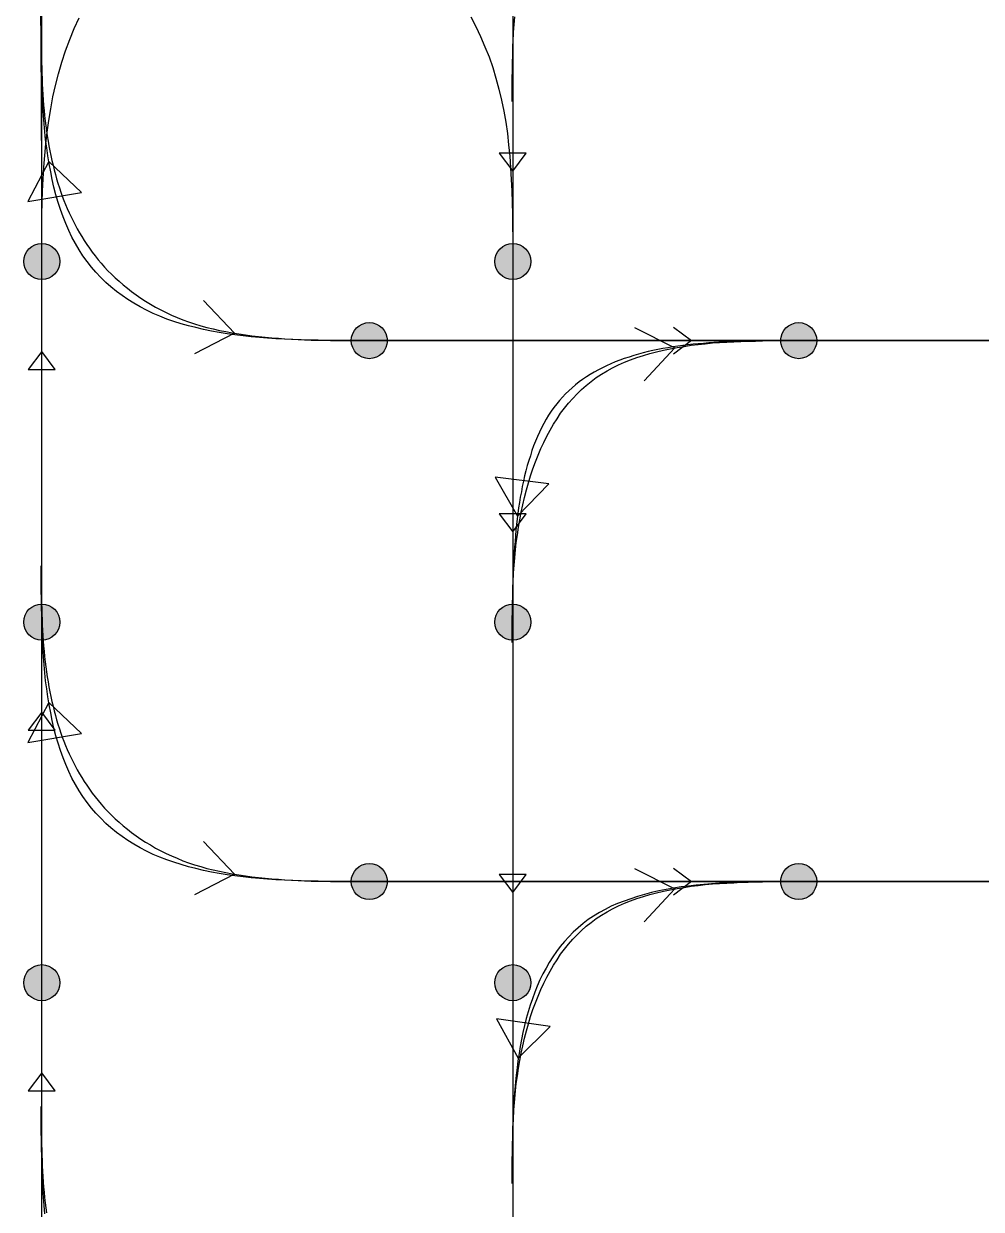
# Model space of a CAD drawing. Header units: millimetres. Extents: x -18594 to 273470, y -238787 to 48452.
# Drawn here: x 135875 to 141185, y -97652 to -91077 of the extents above; entities that cross this region are included whole.
import ezdxf

# ---------------------------------------------------------------- set-up
doc = ezdxf.new("R2010")
doc.units = ezdxf.units.MM
doc.layers.add('AM_BOR', color=4, linetype='Continuous', lineweight=25)
for name, color, linetype, true_color in [('Xref AGV layout$0$Ndc8_F_Fast', 5, 'Continuous', 0x0000ff), ('Xref AGV layout$0$Ndc8_F_Moderate', 5, 'Continuous', 0x0000ff), ('Xref AGV layout$0$Ndc8_F_TurnLeftModerate', 5, 'Continuous', 0x0000ff), ('Xref AGV layout$0$Ndc8_F_TurnRightModerate', 5, 'Continuous', 0x0000ff), ('Xref AGV layout$0$Ndc8_Point', 7, 'Continuous', 0x000080), ('Xref AGV layout$0$Ndc8_R_Moderate', 1, 'Continuous', 0xff0000), ('Xref AGV layout$0$Ndc8_R_TurnLeftModerate', 1, 'Continuous', 0xff0000), ('Xref AGV layout$0$Ndc8_R_TurnRightModerate', 1, 'Continuous', 0xff0000)]:
    doc.layers.add(name, color=color, linetype=linetype, true_color=true_color)

# ---------------------------------------------------------------- blocks, each defined once
blk = doc.blocks.new('Xref AGV layout')
at = {"layer": 'Xref AGV layout$0$Ndc8_Point'}
h = blk.add_hatch(color=256, dxfattribs=at)
edge = h.paths.add_edge_path(flags=0)
edge.add_arc((135975, -92395), 100, 0, 360)
h = blk.add_hatch(color=256, dxfattribs=at)
edge = h.paths.add_edge_path(flags=0)
edge.add_arc((138587, -92395), 100, 0, 360)
h = blk.add_hatch(color=256, dxfattribs=at)
edge = h.paths.add_edge_path(flags=0)
edge.add_arc((137791.6, -92834.3), 100, 0, 360)
h = blk.add_hatch(color=256, dxfattribs=at)
edge = h.paths.add_edge_path(flags=0)
edge.add_arc((140172.6, -92834.3), 100, 0, 360)
h = blk.add_hatch(color=256, dxfattribs=at)
edge = h.paths.add_edge_path(flags=0)
edge.add_arc((135975, -94395), 100, 0, 360)
h = blk.add_hatch(color=256, dxfattribs=at)
edge = h.paths.add_edge_path(flags=0)
edge.add_arc((138587, -94395), 100, 0, 360)
h = blk.add_hatch(color=256, dxfattribs=at)
edge = h.paths.add_edge_path(flags=0)
edge.add_arc((137791.6, -95834.3), 100, 0, 360)
h = blk.add_hatch(color=256, dxfattribs=at)
edge = h.paths.add_edge_path(flags=0)
edge.add_arc((140172.6, -95834.3), 100, 0, 360)
h = blk.add_hatch(color=256, dxfattribs=at)
edge = h.paths.add_edge_path(flags=0)
edge.add_arc((135975, -96395), 100, 0, 360)
h = blk.add_hatch(color=256, dxfattribs=at)
edge = h.paths.add_edge_path(flags=0)
edge.add_arc((138587, -96395), 100, 0, 360)
at = {"layer": 'Xref AGV layout$0$Ndc8_F_Fast'}
for points in [[(135975, -92395), (135975, -92274), (135975, -92153), (135975, -92032), (135975, -91909), (135975, -91787), (135974, -91663), (135974, -91538), (135973, -91411), (135972, -91283), (135971, -91154), (135970, -91022)], [(135975, -92395), (135975, -85083)], [(138587, -90395), (138587, -92395)], [(138587, -91895), (138662, -91795), (138512, -91795), (138587, -91895)], [(138587, -91895), (138662, -91795), (138512, -91795), (138587, -91895)], [(135975, -94395), (135975, -92395)], [(138587, -92395), (138587, -94395)], [(135975, -92895), (135900, -92995), (136050, -92995), (135975, -92895)], [(138587, -93895), (138662, -93795), (138512, -93795), (138587, -93895)], [(135975, -96395), (135975, -94395)], [(138587, -94395), (138587, -96395)], [(135975, -94895), (135900, -94995), (136050, -94995), (135975, -94895)], [(138587, -95895), (138662, -95795), (138512, -95795), (138587, -95895)], [(135975, -98395), (135975, -96395)], [(138587, -96395), (138587, -98395)], [(135975, -96895), (135900, -96995), (136050, -96995), (135975, -96895)]]:
    blk.add_lwpolyline(points, dxfattribs=at)
at = {"layer": 'Xref AGV layout$0$Ndc8_F_Moderate'}
for points in [[(140172.6, -92834.3), (137791.6, -92834.3)], [(141672.6, -92834.3), (140172.6, -92834.3)], [(140172.6, -95834.3), (137791.6, -95834.3)], [(141672.6, -95834.3), (140172.6, -95834.3)]]:
    blk.add_lwpolyline(points, dxfattribs=at)
at = {"layer": 'Xref AGV layout$0$Ndc8_F_TurnLeftModerate'}
for points in [[(138591.6, -91071.3), (138589.6, -91102.3), (138588.6, -91134.3), (138587.6, -91165.3), (138586.6, -91196.3), (138586.6, -91227.3), (138585.6, -91258.3), (138585.6, -91290.3), (138585.6, -91321.3), (138584.6, -91352.3), (138584.6, -91383.3), (138584.6, -91414.3), (138584.6, -91446.3), (138584.6, -91477.3), (138584.6, -91508.3)], [(140172.6, -92834.3), (140142.6, -92834.3), (140113.6, -92834.3), (140083.6, -92834.3), (140053.6, -92834.3), (140024.6, -92834.3), (139994.6, -92835.3), (139965.6, -92835.3), (139935.6, -92835.3), (139906.6, -92836.3), (139876.6, -92836.3), (139847.6, -92837.3), (139818.6, -92838.3), (139789.6, -92839.3), (139760.6, -92841.3), (139760.6, -92841.3), (139730.6, -92842.3), (139701.6, -92844.3), (139673.6, -92846.3), (139644.6, -92849.3), (139615.6, -92851.3), (139587.6, -92854.3), (139558.6, -92857.3), (139530.6, -92861.3), (139502.6, -92864.3), (139474.6, -92869.3), (139446.6, -92873.3), (139418.6, -92878.3), (139391.6, -92883.3), (139364.6, -92889.3), (139364.6, -92889.3), (139337.6, -92895.3), (139310.6, -92902.3), (139283.6, -92909.3), (139257.6, -92917.3), (139231.6, -92925.3), (139205.6, -92933.3), (139180.6, -92942.3), (139155.6, -92952.3), (139131.6, -92962.3), (139107.6, -92973.3), (139084.6, -92984.3), (139061.6, -92996.3), (139038.6, -93008.3), (139016.6, -93021.3), (139016.6, -93021.3), (138995.6, -93034.3), (138974.6, -93049.3), (138954.6, -93063.3), (138934.6, -93079.3), (138915.6, -93095.3), (138897.6, -93112.3), (138879.6, -93129.3), (138862.6, -93147.3), (138846.6, -93166.3), (138830.6, -93185.3), (138814.6, -93205.3), (138799.6, -93226.3), (138785.6, -93248.3), (138772.6, -93270.3), (138772.6, -93270.3), (138759.6, -93293.3), (138746.6, -93317.3), (138734.6, -93341.3), (138723.6, -93366.3), (138713.6, -93392.3), (138702.6, -93418.3), (138693.6, -93444.3), (138684.6, -93472.3), (138675.6, -93499.3), (138667.6, -93527.3), (138659.6, -93556.3), (138652.6, -93584.3), (138646.6, -93613.3), (138639.6, -93643.3), (138639.6, -93643.3), (138634.6, -93672.3), (138628.6, -93702.3), (138623.6, -93732.3), (138619.6, -93762.3), (138614.6, -93793.3), (138611.6, -93823.3), (138607.6, -93854.3), (138604.6, -93885.3), (138601.6, -93916.3), (138599.6, -93947.3), (138596.6, -93978.3), (138594.6, -94009.3), (138592.6, -94040.3), (138591.6, -94071.3), (138591.6, -94071.3), (138589.6, -94102.3), (138588.6, -94134.3), (138587.6, -94165.3), (138586.6, -94196.3), (138586.6, -94227.3), (138585.6, -94258.3), (138585.6, -94290.3), (138585.6, -94321.3), (138584.6, -94352.3), (138584.6, -94383.3), (138584.6, -94414.3), (138584.6, -94446.3), (138584.6, -94477.3), (138584.6, -94508.3)], [(138612.6, -93808.3), (138786.6, -93628.3), (138488.6, -93591.3), (138612.6, -93808.3)], [(140172.6, -95834.3), (140128.6, -95834.3), (140083.6, -95834.3), (140039.6, -95834.3), (139995.6, -95835.3), (139951.6, -95835.3), (139907.6, -95836.3), (139863.6, -95837.3), (139819.6, -95839.3), (139776.6, -95841.3), (139732.6, -95843.3), (139689.6, -95846.3), (139646.6, -95850.3), (139604.6, -95854.3), (139561.6, -95859.3), (139561.6, -95859.3), (139520.6, -95864.3), (139478.6, -95871.3), (139437.6, -95878.3), (139396.6, -95886.3), (139356.6, -95895.3), (139317.6, -95905.3), (139279.6, -95916.3), (139241.6, -95929.3), (139204.6, -95942.3), (139168.6, -95956.3), (139133.6, -95971.3), (139099.6, -95988.3), (139067.6, -96006.3), (139035.6, -96025.3), (139035.6, -96025.3), (139005.6, -96045.3), (138976.6, -96067.3), (138949.6, -96090.3), (138922.6, -96114.3), (138897.6, -96140.3), (138873.6, -96166.3), (138850.6, -96194.3), (138829.6, -96222.3), (138808.6, -96252.3), (138789.6, -96282.3), (138771.6, -96314.3), (138753.6, -96346.3), (138737.6, -96379.3), (138722.6, -96414.3), (138722.6, -96414.3), (138708.6, -96448.3), (138695.6, -96484.3), (138683.6, -96520.3), (138671.6, -96557.3), (138661.6, -96594.3), (138652.6, -96632.3), (138643.6, -96671.3), (138635.6, -96709.3), (138628.6, -96749.3), (138621.6, -96788.3), (138615.6, -96828.3), (138610.6, -96867.3), (138606.6, -96907.3), (138602.6, -96947.3), (138602.6, -96947.3), (138598.6, -96987.3), (138595.6, -97027.3), (138592.6, -97067.3), (138590.6, -97107.3), (138589.6, -97147.3), (138587.6, -97187.3), (138586.6, -97228.3), (138585.6, -97268.3), (138585.6, -97308.3), (138584.6, -97348.3), (138584.6, -97388.3), (138584.6, -97428.3), (138584.6, -97468.3), (138584.6, -97508.3)], [(138617.6, -96814.3), (138794.6, -96638.3), (138497.6, -96595.3), (138617.6, -96814.3)]]:
    blk.add_lwpolyline(points, dxfattribs=at)
at = {"layer": 'Xref AGV layout$0$Ndc8_F_TurnRightModerate'}
for points in [[(135975, -92395), (135975, -92330), (135975, -92264), (135976, -92199), (135976, -92134), (135978, -92068), (135980, -92003), (135983, -91938), (135987, -91873), (135992, -91808), (135998, -91743), (136005, -91678), (136014, -91613), (136025, -91548), (136037, -91483), (136037, -91483), (136052, -91419), (136068, -91354), (136086, -91290), (136107, -91227), (136130, -91165), (136155, -91104), (136183, -91044)], [(138354, -91038), (138382, -91092), (138409, -91147), (138433, -91204), (138456, -91261), (138476, -91320), (138494, -91379), (138510, -91439), (138525, -91500), (138525, -91500), (138537, -91561), (138548, -91623), (138557, -91686), (138564, -91749), (138570, -91812), (138575, -91876), (138579, -91940), (138582, -92004), (138584, -92069), (138586, -92134), (138586, -92199), (138587, -92264), (138587, -92330), (138587, -92395)], [(137791.6, -92834.3), (137744.6, -92834.3), (137696.6, -92834.3), (137649.6, -92834.3), (137601.6, -92834.3), (137554.6, -92833.3), (137507.6, -92832.3), (137460.6, -92831.3), (137413.6, -92830.3), (137366.6, -92828.3), (137320.6, -92826.3), (137273.6, -92824.3), (137227.6, -92821.3), (137182.6, -92817.3), (137136.6, -92813.3), (137136.6, -92813.3), (137091.6, -92808.3), (137046.6, -92802.3), (137002.6, -92796.3), (136958.6, -92789.3), (136915.6, -92781.3), (136872.6, -92772.3), (136829.6, -92762.3), (136788.6, -92752.3), (136747.6, -92740.3), (136707.6, -92727.3), (136668.6, -92714.3), (136629.6, -92699.3), (136592.6, -92683.3), (136555.6, -92665.3), (136555.6, -92665.3), (136520.6, -92647.3), (136485.6, -92627.3), (136452.6, -92606.3), (136420.6, -92584.3), (136389.6, -92561.3), (136358.6, -92536.3), (136330.6, -92511.3), (136302.6, -92483.3), (136275.6, -92455.3), (136250.6, -92426.3), (136226.6, -92395.3), (136203.6, -92363.3), (136181.6, -92330.3), (136161.6, -92296.3), (136161.6, -92296.3), (136142.6, -92260.3), (136124.6, -92223.3), (136108.6, -92185.3), (136093.6, -92147.3), (136078.6, -92107.3), (136065.6, -92067.3), (136053.6, -92025.3), (136042.6, -91983.3), (136033.6, -91941.3), (136024.6, -91898.3), (136016.6, -91854.3), (136008.6, -91810.3), (136002.6, -91765.3), (135996.6, -91721.3), (135996.6, -91721.3), (135991.6, -91676.3), (135987.6, -91631.3), (135984.6, -91586.3), (135981.6, -91540.3), (135978.6, -91495.3), (135977.6, -91449.3), (135975.6, -91404.3), (135974.6, -91358.3), (135973.6, -91312.3), (135973.6, -91266.3), (135972.6, -91220.3), (135972.6, -91174.3), (135972.6, -91128.3), (135972.6, -91082.3)], [(136013.6, -91841.3), (135898.6, -92063.3), (136194.6, -92013.3), (136013.6, -91841.3)], [(137791.6, -95834.3), (137744.6, -95834.3), (137696.6, -95834.3), (137649.6, -95834.3), (137601.6, -95834.3), (137554.6, -95833.3), (137507.6, -95832.3), (137460.6, -95831.3), (137413.6, -95830.3), (137366.6, -95828.3), (137320.6, -95826.3), (137273.6, -95824.3), (137227.6, -95821.3), (137182.6, -95817.3), (137136.6, -95813.3), (137136.6, -95813.3), (137091.6, -95808.3), (137046.6, -95802.3), (137002.6, -95796.3), (136958.6, -95789.3), (136915.6, -95781.3), (136872.6, -95772.3), (136829.6, -95762.3), (136788.6, -95752.3), (136747.6, -95740.3), (136707.6, -95727.3), (136668.6, -95714.3), (136629.6, -95699.3), (136592.6, -95683.3), (136555.6, -95665.3), (136555.6, -95665.3), (136520.6, -95647.3), (136485.6, -95627.3), (136452.6, -95606.3), (136420.6, -95584.3), (136389.6, -95561.3), (136358.6, -95536.3), (136330.6, -95511.3), (136302.6, -95483.3), (136275.6, -95455.3), (136250.6, -95426.3), (136226.6, -95395.3), (136203.6, -95363.3), (136181.6, -95330.3), (136161.6, -95296.3), (136161.6, -95296.3), (136142.6, -95260.3), (136124.6, -95223.3), (136108.6, -95185.3), (136093.6, -95147.3), (136078.6, -95107.3), (136065.6, -95067.3), (136053.6, -95025.3), (136042.6, -94983.3), (136033.6, -94941.3), (136024.6, -94898.3), (136016.6, -94854.3), (136008.6, -94810.3), (136002.6, -94765.3), (135996.6, -94721.3), (135996.6, -94721.3), (135991.6, -94676.3), (135987.6, -94631.3), (135984.6, -94586.3), (135981.6, -94540.3), (135978.6, -94495.3), (135977.6, -94449.3), (135975.6, -94404.3), (135974.6, -94358.3), (135973.6, -94312.3), (135973.6, -94266.3), (135972.6, -94220.3), (135972.6, -94174.3), (135972.6, -94128.3), (135972.6, -94082.3)], [(136013.6, -94841.3), (135898.6, -95063.3), (136194.6, -95013.3), (136013.6, -94841.3)], [(135991.6, -97676.3), (135987.6, -97631.3), (135984.6, -97586.3), (135981.6, -97540.3), (135978.6, -97495.3), (135977.6, -97449.3), (135975.6, -97404.3), (135974.6, -97358.3), (135973.6, -97312.3), (135973.6, -97266.3), (135972.6, -97220.3), (135972.6, -97174.3), (135972.6, -97128.3), (135972.6, -97082.3)]]:
    blk.add_lwpolyline(points, dxfattribs=at)
at = {"layer": 'Xref AGV layout$0$Ndc8_Point'}
for centre in [(135975, -92395), (138587, -92395), (137791.6, -92834.3), (140172.6, -92834.3), (135975, -94395), (138587, -94395), (137791.6, -95834.3), (140172.6, -95834.3), (135975, -96395), (138587, -96395)]:
    blk.add_circle(centre, 100, dxfattribs=at)
at = {"layer": 'Xref AGV layout$0$Ndc8_R_Moderate'}
for points in [[(139477.6, -92759.3), (139577.6, -92834.3), (139477.6, -92909.3)], [(137791.6, -92834.3), (140172.6, -92834.3)], [(140172.6, -92834.3), (141672.6, -92834.3)], [(139477.6, -95759.3), (139577.6, -95834.3), (139477.6, -95909.3)], [(137791.6, -95834.3), (140172.6, -95834.3)], [(140172.6, -95834.3), (141672.6, -95834.3)]]:
    blk.add_lwpolyline(points, dxfattribs=at)
at = {"layer": 'Xref AGV layout$0$Ndc8_R_TurnLeftModerate'}
for points in [[(135972.6, -91082.3), (135972.6, -91112.3), (135972.6, -91142.3), (135972.6, -91172.3), (135972.6, -91202.3), (135972.6, -91232.3), (135973.6, -91262.3), (135973.6, -91292.3), (135974.6, -91322.3), (135975.6, -91352.3), (135976.6, -91381.3), (135977.6, -91411.3), (135978.6, -91440.3), (135980.6, -91470.3), (135982.6, -91499.3), (135982.6, -91499.3), (135985.6, -91528.3), (135987.6, -91557.3), (135990.6, -91586.3), (135993.6, -91615.3), (135997.6, -91643.3), (136001.6, -91671.3), (136005.6, -91699.3), (136010.6, -91727.3), (136014.6, -91754.3), (136020.6, -91782.3), (136025.6, -91808.3), (136031.6, -91835.3), (136037.6, -91861.3), (136043.6, -91887.3), (136043.6, -91887.3), (136050.6, -91912.3), (136057.6, -91937.3), (136064.6, -91961.3), (136072.6, -91986.3), (136080.6, -92010.3), (136088.6, -92033.3), (136097.6, -92056.3), (136107.6, -92079.3), (136116.6, -92102.3), (136126.6, -92125.3), (136137.6, -92147.3), (136148.6, -92170.3), (136159.6, -92192.3), (136171.6, -92214.3), (136171.6, -92214.3), (136184.6, -92236.3), (136197.6, -92257.3), (136210.6, -92279.3), (136224.6, -92300.3), (136239.6, -92322.3), (136254.6, -92343.3), (136270.6, -92364.3), (136287.6, -92385.3), (136304.6, -92405.3), (136322.6, -92426.3), (136341.6, -92446.3), (136361.6, -92466.3), (136382.6, -92486.3), (136403.6, -92505.3), (136403.6, -92505.3), (136426.6, -92524.3), (136449.6, -92543.3), (136473.6, -92562.3), (136498.6, -92580.3), (136523.6, -92598.3), (136550.6, -92615.3), (136577.6, -92631.3), (136605.6, -92648.3), (136634.6, -92663.3), (136664.6, -92678.3), (136694.6, -92692.3), (136725.6, -92705.3), (136757.6, -92718.3), (136789.6, -92730.3), (136789.6, -92730.3), (136822.6, -92741.3), (136856.6, -92751.3), (136890.6, -92761.3), (136925.6, -92769.3), (136960.6, -92777.3), (136995.6, -92784.3), (137031.6, -92791.3), (137067.6, -92797.3), (137104.6, -92802.3), (137140.6, -92807.3), (137177.6, -92811.3), (137213.6, -92815.3), (137250.6, -92818.3), (137287.6, -92821.3), (137287.6, -92821.3), (137323.6, -92824.3), (137359.6, -92826.3), (137396.6, -92828.3), (137432.6, -92829.3), (137468.6, -92831.3), (137504.6, -92832.3), (137540.6, -92832.3), (137576.6, -92833.3), (137612.6, -92833.3), (137648.6, -92834.3), (137684.6, -92834.3), (137719.6, -92834.3), (137755.6, -92834.3), (137791.6, -92834.3)], [(136872.6, -92612.3), (137044.6, -92793.3), (136822.6, -92908.3)], [(135972.6, -94082.3), (135972.6, -94112.3), (135972.6, -94142.3), (135972.6, -94172.3), (135972.6, -94202.3), (135972.6, -94232.3), (135973.6, -94262.3), (135973.6, -94292.3), (135974.6, -94322.3), (135975.6, -94352.3), (135976.6, -94381.3), (135977.6, -94411.3), (135978.6, -94440.3), (135980.6, -94470.3), (135982.6, -94499.3), (135982.6, -94499.3), (135985.6, -94528.3), (135987.6, -94557.3), (135990.6, -94586.3), (135993.6, -94615.3), (135997.6, -94643.3), (136001.6, -94671.3), (136005.6, -94699.3), (136010.6, -94727.3), (136014.6, -94754.3), (136020.6, -94782.3), (136025.6, -94808.3), (136031.6, -94835.3), (136037.6, -94861.3), (136043.6, -94887.3), (136043.6, -94887.3), (136050.6, -94912.3), (136057.6, -94937.3), (136064.6, -94961.3), (136072.6, -94986.3), (136080.6, -95010.3), (136088.6, -95033.3), (136097.6, -95056.3), (136107.6, -95079.3), (136116.6, -95102.3), (136126.6, -95125.3), (136137.6, -95147.3), (136148.6, -95170.3), (136159.6, -95192.3), (136171.6, -95214.3), (136171.6, -95214.3), (136184.6, -95236.3), (136197.6, -95257.3), (136210.6, -95279.3), (136224.6, -95300.3), (136239.6, -95322.3), (136254.6, -95343.3), (136270.6, -95364.3), (136287.6, -95385.3), (136304.6, -95405.3), (136322.6, -95426.3), (136341.6, -95446.3), (136361.6, -95466.3), (136382.6, -95486.3), (136403.6, -95505.3), (136403.6, -95505.3), (136426.6, -95524.3), (136449.6, -95543.3), (136473.6, -95562.3), (136498.6, -95580.3), (136523.6, -95598.3), (136550.6, -95615.3), (136577.6, -95631.3), (136605.6, -95648.3), (136634.6, -95663.3), (136664.6, -95678.3), (136694.6, -95692.3), (136725.6, -95705.3), (136757.6, -95718.3), (136789.6, -95730.3), (136789.6, -95730.3), (136822.6, -95741.3), (136856.6, -95751.3), (136890.6, -95761.3), (136925.6, -95769.3), (136960.6, -95777.3), (136995.6, -95784.3), (137031.6, -95791.3), (137067.6, -95797.3), (137104.6, -95802.3), (137140.6, -95807.3), (137177.6, -95811.3), (137213.6, -95815.3), (137250.6, -95818.3), (137287.6, -95821.3), (137287.6, -95821.3), (137323.6, -95824.3), (137359.6, -95826.3), (137396.6, -95828.3), (137432.6, -95829.3), (137468.6, -95831.3), (137504.6, -95832.3), (137540.6, -95832.3), (137576.6, -95833.3), (137612.6, -95833.3), (137648.6, -95834.3), (137684.6, -95834.3), (137719.6, -95834.3), (137755.6, -95834.3), (137791.6, -95834.3)], [(136872.6, -95612.3), (137044.6, -95793.3), (136822.6, -95908.3)], [(135972.6, -97082.3), (135972.6, -97112.3), (135972.6, -97142.3), (135972.6, -97172.3), (135972.6, -97202.3), (135972.6, -97232.3), (135973.6, -97262.3), (135973.6, -97292.3), (135974.6, -97322.3), (135975.6, -97352.3), (135976.6, -97381.3), (135977.6, -97411.3), (135978.6, -97440.3), (135980.6, -97470.3), (135982.6, -97499.3), (135982.6, -97499.3), (135985.6, -97528.3), (135987.6, -97557.3), (135990.6, -97586.3), (135993.6, -97615.3), (135997.6, -97643.3), (136001.6, -97671.3)]]:
    blk.add_lwpolyline(points, dxfattribs=at)
at = {"layer": 'Xref AGV layout$0$Ndc8_R_TurnRightModerate'}
for points in [[(138584.6, -91508.3), (138584.6, -91465.3), (138584.6, -91422.3), (138584.6, -91379.3), (138585.6, -91336.3), (138585.6, -91294.3), (138586.6, -91251.3), (138587.6, -91208.3), (138589.6, -91165.3), (138591.6, -91123.3), (138594.6, -91080.3), (138597.6, -91038.3)], [(139261.6, -92762.3), (139485.6, -92874.3), (139315.6, -93057.3)], [(138584.6, -94508.3), (138584.6, -94465.3), (138584.6, -94422.3), (138584.6, -94379.3), (138585.6, -94336.3), (138585.6, -94294.3), (138586.6, -94251.3), (138587.6, -94208.3), (138589.6, -94165.3), (138591.6, -94123.3), (138594.6, -94080.3), (138597.6, -94038.3), (138601.6, -93995.3), (138606.6, -93953.3), (138612.6, -93911.3), (138612.6, -93911.3), (138618.6, -93869.3), (138625.6, -93827.3), (138633.6, -93785.3), (138642.6, -93744.3), (138651.6, -93703.3), (138662.6, -93662.3), (138673.6, -93622.3), (138685.6, -93583.3), (138698.6, -93544.3), (138712.6, -93506.3), (138727.6, -93469.3), (138742.6, -93433.3), (138758.6, -93398.3), (138776.6, -93364.3), (138776.6, -93364.3), (138793.6, -93330.3), (138812.6, -93298.3), (138832.6, -93267.3), (138852.6, -93237.3), (138873.6, -93209.3), (138896.6, -93181.3), (138919.6, -93154.3), (138943.6, -93129.3), (138968.6, -93105.3), (138994.6, -93082.3), (139021.6, -93060.3), (139049.6, -93039.3), (139078.6, -93020.3), (139109.6, -93002.3), (139109.6, -93002.3), (139140.6, -92985.3), (139172.6, -92969.3), (139206.6, -92954.3), (139240.6, -92940.3), (139275.6, -92928.3), (139311.6, -92916.3), (139347.6, -92906.3), (139384.6, -92896.3), (139422.6, -92887.3), (139460.6, -92879.3), (139498.6, -92872.3), (139537.6, -92866.3), (139576.6, -92860.3), (139615.6, -92855.3), (139615.6, -92855.3), (139654.6, -92851.3), (139694.6, -92847.3), (139733.6, -92844.3), (139773.6, -92842.3), (139812.6, -92840.3), (139852.6, -92838.3), (139892.6, -92837.3), (139932.6, -92836.3), (139972.6, -92835.3), (140012.6, -92834.3), (140052.6, -92834.3), (140092.6, -92834.3), (140132.6, -92834.3), (140172.6, -92834.3)], [(139261.6, -95762.3), (139485.6, -95874.3), (139315.6, -96057.3)], [(138584.6, -97508.3), (138584.6, -97465.3), (138584.6, -97422.3), (138584.6, -97379.3), (138585.6, -97336.3), (138585.6, -97294.3), (138586.6, -97251.3), (138587.6, -97208.3), (138589.6, -97165.3), (138591.6, -97123.3), (138594.6, -97080.3), (138597.6, -97038.3), (138601.6, -96995.3), (138606.6, -96953.3), (138612.6, -96911.3), (138612.6, -96911.3), (138618.6, -96869.3), (138625.6, -96827.3), (138633.6, -96785.3), (138642.6, -96744.3), (138651.6, -96703.3), (138662.6, -96662.3), (138673.6, -96622.3), (138685.6, -96583.3), (138698.6, -96544.3), (138712.6, -96506.3), (138727.6, -96469.3), (138742.6, -96433.3), (138758.6, -96398.3), (138776.6, -96364.3), (138776.6, -96364.3), (138793.6, -96330.3), (138812.6, -96298.3), (138832.6, -96267.3), (138852.6, -96237.3), (138873.6, -96209.3), (138896.6, -96181.3), (138919.6, -96154.3), (138943.6, -96129.3), (138968.6, -96105.3), (138994.6, -96082.3), (139021.6, -96060.3), (139049.6, -96039.3), (139078.6, -96020.3), (139109.6, -96002.3), (139109.6, -96002.3), (139140.6, -95985.3), (139172.6, -95969.3), (139206.6, -95954.3), (139240.6, -95940.3), (139275.6, -95928.3), (139311.6, -95916.3), (139347.6, -95906.3), (139384.6, -95896.3), (139422.6, -95887.3), (139460.6, -95879.3), (139498.6, -95872.3), (139537.6, -95866.3), (139576.6, -95860.3), (139615.6, -95855.3), (139615.6, -95855.3), (139654.6, -95851.3), (139694.6, -95847.3), (139733.6, -95844.3), (139773.6, -95842.3), (139812.6, -95840.3), (139852.6, -95838.3), (139892.6, -95837.3), (139932.6, -95836.3), (139972.6, -95835.3), (140012.6, -95834.3), (140052.6, -95834.3), (140092.6, -95834.3), (140132.6, -95834.3), (140172.6, -95834.3)]]:
    blk.add_lwpolyline(points, dxfattribs=at)

msp = doc.modelspace()

# ---------------------------------------------------------------- block references
at = {"layer": 'AM_BOR'}
msp.add_blockref('Xref AGV layout', (0, 0), dxfattribs=at)

doc.saveas('drawing.dxf')
